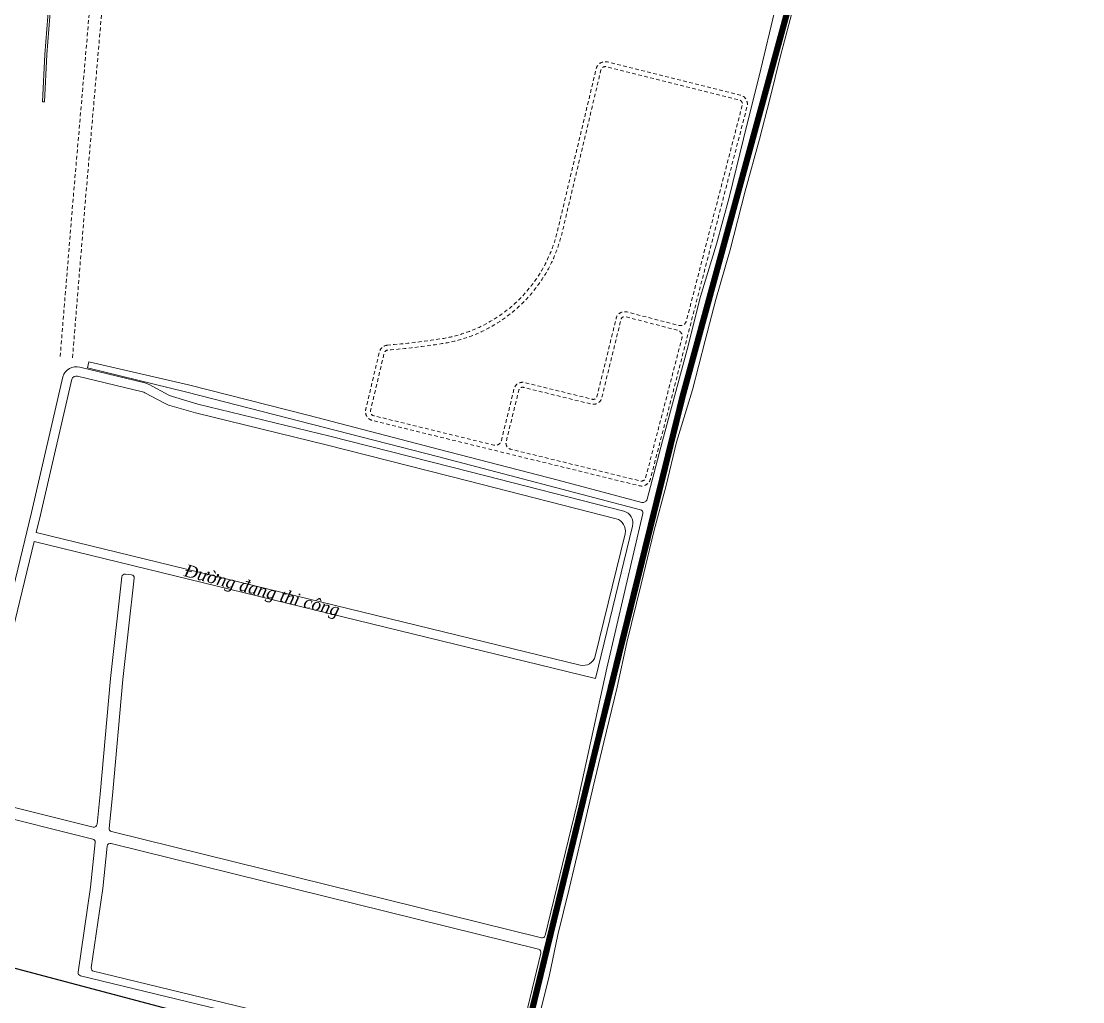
# Model space of a CAD drawing. Header units: metres. Extents: x 556238 to 587446, y 1177111 to 1219372.
# Drawn here: x 582975 to 584692, y 1199416 to 1201002 of the extents above; entities that cross this region are included whole.
import ezdxf

# ---------------------------------------------------------------- set-up
doc = ezdxf.new("R2010")
doc.units = ezdxf.units.M
doc.header["$MEASUREMENT"] = 0
doc.linetypes.add('Xr_GT Ben Luc$0$ACAD_ISO05W100', pattern=[33, 24, -3, 0, -3, 0, -3])
doc.linetypes.add('Xr_Nen GT$0$MON', pattern=[10, 6, -4])
for name, color, linetype, lineweight in [('PHL_VUNG CAP NUOC', 4, 'Xr_GT Ben Luc$0$ACAD_ISO05W100', 40), ('Xr_Nen GT$0$DUONG BT-NEN BT', 38, 'Continuous', 0), ('Xr_Nen GT$0$DUONG NHUA', 38, 'Continuous', 0), ('Xr_Nen GT$0$DUONG_DA', 38, 'Xr_Nen GT$0$MON', 0), ('Xr_Nen GT$1$SONG_HO', 250, 'Continuous', 0)]:
    doc.layers.add(name, color=color, linetype=linetype, lineweight=lineweight)
doc.layers.add('VUNG CONG NGHIEP', color=8, linetype='Continuous')
doc.styles.add('Xr_Nen GT$0$ROMANS', font='romans.shx')
doc.linetypes.add('Xr_Nen GT$0$TAL_N_P', pattern='A,2,[130,ltypeshp.shx,S=1,R=0,X=0,Y=-1],4,[130,ltypeshp.shx,S=2,R=0,X=0,Y=-2],2', length=8)
doc.linetypes.add('Xr_Nen GT$0$TL_P', pattern='A,2,[130,ltypeshp.shx,S=1,R=0,X=0,Y=-1],2', length=4)
doc.linetypes.add('Xr_Nen GT$1$TL_T', pattern='A,2,[130,ltypeshp.shx,S=1,R=0,X=0,Y=1],2', length=4)

msp = doc.modelspace()

# ---------------------------------------------------------------- linework, layer by layer
at = {"layer": 'PHL_VUNG CAP NUOC', "color": 13, "ltscale": 5, "const_width": 10}
msp.add_lwpolyline([(583361.05045, 1197599.57632), (583905.23557, 1199831.40233), (584044.383, 1200395.91544), (584245.54838, 1201134.41647), (584479.97446, 1202024.97702), (584633.09679, 1202589.01223), (584683.8572, 1202887.04698), (584731.06342, 1203064.82341)], dxfattribs=at)
at = {"layer": 'VUNG CONG NGHIEP', "ltscale": 5}
msp.add_polyline3d([(583518.93507, 1198336.02982, 0), (581815.05438, 1198774.87029, 0), (582140.65938, 1199689.2082, 0), (583748.76353, 1199262.66324, 0), (583518.93507, 1198336.02982, 0)], close=True, dxfattribs=at)
at = {"layer": 'Xr_Nen GT$0$DUONG BT-NEN BT', "flags": 128}
msp.add_lwpolyline([(583020.16769, 1201078.65207), (583017.53033, 1201009.85112), (583012.874, 1200948.46161), (583008.89452, 1200871.74243), (583011.89049, 1200871.58703), (583015.86812, 1200948.27044), (583020.52598, 1201009.68016), (583023.18835, 1201079.13365)], dxfattribs=at)
at = {"layer": 'Xr_Nen GT$0$DUONG NHUA', "flags": 128}
for points in [[(583903.33676, 1199939.40803), (583963.46222, 1200185.69519, 0.4106622097), (583949.01159, 1200209.80883), (583700.68501, 1200273.63624), (583473.55735, 1200331.14996), (583260.16207, 1200383.10314), (583218.98862, 1200395.17141, -0.0511835569), (583213.31661, 1200397.48569), (583181.36952, 1200414.51266, 0.0635466722), (583174.26884, 1200417.20773), (583069.23881, 1200442.44685, 0.4032412328), (583041.64654, 1200427.06414), (582991.13543, 1200207.44033), (582891.62074, 1199796.35166), (582804.09007, 1199441.00218), (582760.68206, 1199263.10551, -0.4148848721)], [(582998.77402, 1200175.2411), (583005.73455, 1200203.99458), (583056.11715, 1200423.05965, -0.3934579238), (583065.52981, 1200427.91112), (583170.76406, 1200402.62293, -0.0635466722), (583174.3144, 1200401.2754), (583206.26149, 1200384.24842, 0.0511835569), (583214.7695, 1200380.777), (583256.2763, 1200368.61102), (583469.94209, 1200316.59199), (583696.9769, 1200259.10178), (583936.73658, 1200197.47632, -0.4106622097), (583951.1872, 1200173.36268), (583902.8911, 1199975.53117, -0.4140808285), (583878.72726, 1199960.84288), (582998.77402, 1200175.2411)], [(583676.44552, 1198978.95281), (583739.2515, 1199239.85262, 0.4129996851), (583717.22685, 1199276.01132), (583277.83859, 1199383.71383, 0.4154284825), (583241.52965, 1199361.59767), (583192.34381, 1199157.27669, -0.415429098), (583168.13781, 1199142.53259), (582789.89015, 1199235.24921, -0.4139055793), (582775.22168, 1199259.41519), (582818.65864, 1199437.43048), (582906.19258, 1199792.79324), (582995.24481, 1200160.66217), (583903.4622, 1199939.37747)]]:
    msp.add_lwpolyline(points, format="xyb", dxfattribs=at)
at = {"layer": 'Xr_Nen GT$0$DUONG_DA', "flags": 128}
for points in [[(583057.44035, 1200458.03383), (583075.68733, 1200682.01912), (583111.77978, 1201098.44164), (583140.74301, 1201468.57972), (583165.60615, 1201752.80104), (583199.86144, 1201924.29077, 0.02918348), (583218.89122, 1202042.47839), (583228.44177, 1202136.44228), (583245.5514, 1202312.74081), (583258.76361, 1202455.93594, 0.0247880027), (583269.23508, 1202592.25778, 0.0405179753), (583258.33593, 1202703.39959), (583240.79105, 1202809.53053), (583221.05886, 1202806.26853), (583238.62824, 1202699.98938, -0.0404099886), (583249.23043, 1202592.35955, -0.0247697399), (583238.87977, 1202458.11554), (583225.64035, 1202314.62554), (583208.53969, 1202138.41944), (583198.99374, 1202044.50079, -0.0292350346), (583180.2899, 1201928.41375), (583145.9074, 1201756.28715, 0.0274820167), (583145.72058, 1201754.98231), (583120.81111, 1201470.23132), (583091.84725, 1201100.08527), (583055.75337, 1200683.64304), (583037.50638, 1200459.65775)], [(583567.63843, 1200470.27122, 0.3242691953), (583561.41471, 1200464.90817), (583539.55294, 1200372.53878, 0.41205287), (583544.7023, 1200364.12685), (583739.01037, 1200316.62093, 0.4138485025), (583751.09622, 1200323.94779), (583771.64427, 1200407.54134, -0.4142135624), (583788.58142, 1200417.79479), (583898.52231, 1200390.77031, 0.4142135624), (583905.78109, 1200395.16465), (583936.89876, 1200521.75749, -0.4179612887), (583954.00935, 1200531.96712), (584038.11826, 1200510.149, 0.4142135624), (584050.30882, 1200517.3177), (584140.84309, 1200866.32753, 0.4169900903), (584135.76075, 1200874.87726), (583920.73625, 1200928.48719, 0.4170935928), (583912.23446, 1200923.32171), (583849.26645, 1200659.75978, -0.3047007768), (583655.01334, 1200480.68884, -0.0172800416), (583567.63843, 1200470.27122)]]:
    msp.add_lwpolyline(points, format="xyb", dxfattribs=at)
for points in [[(583566.96633, 1200478.24294, 0.3242691953), (583553.62978, 1200466.75069), (583531.76801, 1200374.3813, 0.41205287), (583542.80236, 1200356.35574), (583974.18194, 1200250.88876, 0.4101116417), (583992.26378, 1200261.69321), (584148.5868, 1200864.31879, 0.4169900903), (584137.69607, 1200882.63964), (583922.67157, 1200936.24957, 0.4170935928), (583904.45345, 1200925.18069), (583841.48544, 1200661.61875, -0.3047007768), (583653.79233, 1200488.59511, -0.0172800416)], [(584036.10952, 1200502.4053), (583952.00061, 1200524.22342, 0.4179612887), (583944.6675, 1200519.84786), (583913.54983, 1200393.25502, -0.4142135624), (583896.61268, 1200383.00157), (583786.67179, 1200410.02605, 0.4142135624), (583779.41302, 1200405.63171), (583758.87329, 1200322.07206, 0.4145787165), (583766.20929, 1200309.97113), (583976.08188, 1200258.65987, 0.4101116417), (583984.52007, 1200263.70195), (584043.27822, 1200490.21474, 0.4142135624)]]:
    msp.add_lwpolyline(points, format="xyb", close=True, dxfattribs=at)
at = {"layer": 'Xr_Nen GT$1$SONG_HO', "linetype": 'Xr_Nen GT$0$TL_P', "flags": 128}
msp.add_lwpolyline([(583083.76435, 1200451.44831), (583245.30404, 1200414.15936), (583437.92478, 1200365.10746), (583651.00394, 1200309.64939), (583842.82247, 1200260.20022), (583978.24253, 1200223.99114, 0.4153422956), (583986.82004, 1200228.97147), (584011.76736, 1200323.7345), (584051.6446, 1200471.26646), (584073.06432, 1200556.87021), (584098.91565, 1200641.36433), (584119.67564, 1200716.86529), (584142.55536, 1200812.17547), (584170.60955, 1200924.41279), (584193.02239, 1201017.21679), (584234.39463, 1201141.131), (584258.46114, 1201256.26066), (584301.45261, 1201409.00663), (584340.5975, 1201584.1253), (584387.93896, 1201768.98341), (584433.98337, 1201940.39762), (584471.66355, 1202082.41559)], format="xyb", dxfattribs=at)
at = {"layer": 'Xr_Nen GT$1$SONG_HO', "linetype": 'Xr_Nen GT$0$TAL_N_P', "flags": 128}
msp.add_lwpolyline([(584507.17883, 1202071.08951), (584483.6136, 1201981.23641), (584459.2873, 1201893.41318), (584440.73898, 1201823.76057), (584412.70412, 1201727.27988), (584381.78191, 1201615.56871), (584359.92731, 1201532.05935), (584337.66753, 1201446.52359), (584313.13683, 1201352.7056), (584287.15768, 1201263.86382), (584269.63156, 1201201.38544), (584259.5287, 1201154.37166), (584243.45255, 1201098.09304), (584224.89887, 1201029.23364), (584202.8443, 1200946.17256), (584185.52875, 1200876.29452), (584168.42201, 1200811.55779), (584145.53986, 1200727.03156), (584121.42109, 1200632.61297), (584097.92319, 1200552.22725), (584080.81552, 1200485.84392), (584060.40518, 1200405.87162), (584034.43034, 1200321.35244), (584017.94295, 1200251.26801), (583997.74714, 1200177.05349), (583977.12647, 1200091.88141), (583953.82807, 1199997.27928), (583938.5759, 1199925.11606), (583917.13463, 1199836.07012), (583899.40598, 1199763.91031), (583881.26807, 1199685.17408), (583860.66254, 1199598.99668), (583842.30825, 1199524.768), (583828.70008, 1199457.15062), (583806.64772, 1199371.59846), (583788.09731, 1199290.97464), (583774.28078, 1199224.18184), (583757.16636, 1199155.75623), (583738.82196, 1199084.22082), (583722.95393, 1199015.15778), (583693.47004, 1198887.58749), (583669.55847, 1198793.3646), (583651.83249, 1198718.93008), (583627.92231, 1198612.99366), (583608.74276, 1198526.618), (583587.92235, 1198442.92542), (583567.31403, 1198356.74097), (583546.49618, 1198268.92451), (583522.78807, 1198177.40274), (583495.36791, 1198076.38566), (583471.65746, 1197980.74539), (583447.94958, 1197887.34198), (583426.71538, 1197802.21342), (583348.94655, 1197507.15382), (583330.15634, 1197431.45953), (583316.67162, 1197363.51595), (583298.39058, 1197294.92143), (583278.4242, 1197222.83267), (583262.34793, 1197159.55827), (583247.30924, 1197097.07372), (583229.54984, 1197034.43909), (583212.30428, 1196965.46322), (583192.59331, 1196895.96897), (583173.91408, 1196809.09941), (583159.65139, 1196766.96106), (583142.27888, 1196695.64355), (583125.93964, 1196635.86372), (583108.31301, 1196564.9426), (583094.83446, 1196509.57722), (583078.37468, 1196448.77562), (583064.24347, 1196387.04844), (583045.96337, 1196321.96326), (583032.74034, 1196268.15575), (583020.81413, 1196209.28725), (583006.54677, 1196158.31963), (582994.74891, 1196092.98192), (582980.7507, 1196035.28358), (582971.15458, 1195981.09314), (582957.15136, 1195916.90989), (582941.1961, 1195840.53423), (582929.40138, 1195780.49313), (582916.56303, 1195728.51561), (582907.47666, 1195672.50266), (582895.68253, 1195611.55518), (582885.44387, 1195555.162), (582875.20266, 1195494.21326), (582868.71273, 1195449.87316), (582858.99223, 1195398.27059), (582842.14101, 1195333.1827), (582825.02414, 1195268.74154), (582809.34199, 1195203.89044), (582795.20565, 1195142.06113), (582777.82558, 1195078.38851), (582760.58223, 1195010.70975), (582744.37599, 1194952.1143), (582729.85626, 1194894.41844), (582706.64474, 1194811.56371), (582689.00926, 1194739.84793), (582675.25656, 1194677.7401), (582617.98577, 1194402.54067), (582591.78149, 1194279.11266), (582569.54757, 1194165.29383), (582564.55326, 1194148.57185), (582555.59862, 1194085.60948), (582540.33178, 1194024.84069), (582528.15645, 1193960.1442), (582518.26311, 1193920.96264), (582508.36908, 1193885.29453), (582498.73615, 1193854.95851), (582484.02728, 1193817.98455), (582474.11291, 1193789.72234)], dxfattribs=at)
at = {"layer": 'Xr_Nen GT$1$SONG_HO', "linetype": 'Xr_Nen GT$1$TL_T', "flags": 128}
msp.add_lwpolyline([(583083.77189, 1200451.44657), (583081.82913, 1200441.46821), (583242.45731, 1200402.50092), (583647.9869, 1200298.03482), (583976.14969, 1200212.0805, -0.4059403026), (583979.75358, 1200206.11428), (583921.73075, 1199955.87381), (583873.49484, 1199736.67593), (583821.90253, 1199523.48079, -0.4156774279), (583815.84251, 1199519.80303), (583120.37079, 1199691.78627, -0.3735531968), (583116.59688, 1199697.14737), (583122.01091, 1199750.23218), (583138.94166, 1199937.426), (583157.31844, 1200101.4444, 0.4142135624), (583152.90626, 1200106.97003), (583142.96844, 1200108.08347, 0.4142135624), (583137.44281, 1200103.67128), (583119.04222, 1199939.44044), (583102.10251, 1199752.14764), (583097.13149, 1199703.40649, -0.4560775692), (583090.957, 1199699.06), (582917.77662, 1199741.88579, 0.4142135624), (582911.72254, 1199738.23229), (582909.56201, 1199729.49547, 0.4142135624), (582913.21551, 1199723.44138), (583090.38579, 1199679.62893, -0.3735531969), (583094.1597, 1199674.26783), (583086.78775, 1199601.98546), (583066.57958, 1199464.12441, 0.3875169954), (583070.35012, 1199458.53965), (583760.60043, 1199291.41727, -0.4141795836), (583764.28356, 1199285.38165), (583762.4426, 1199277.77423), (583632.64045, 1198733.99362), (583548.18818, 1198380.26836), (583529.88278, 1198307.25229)], format="xyb", dxfattribs=at)
msp.add_lwpolyline([(583763.42178, 1199303.08089), (583091.61883, 1199465.73682, -0.3875169954), (583087.84829, 1199471.32158), (583106.63998, 1199599.51932), (583113.62509, 1199668.00871, -0.4560775692), (583119.79958, 1199672.35519), (583811.42202, 1199501.32385, -0.4127512106), (583815.08145, 1199495.29402), (583769.4581, 1199306.76445, -0.414247542)], format="xyb", close=True, dxfattribs=at)

# ---------------------------------------------------------------- texts
at = {"layer": 'Xr_Nen GT$0$DUONG NHUA', "insert": (583241.63029, 1200124.37859), "char_height": 20, "attachment_point": 1, "rotation": 345.33195298, "style": 'Xr_Nen GT$0$ROMANS'}
msp.add_mtext_dynamic_manual_height_columns('{\\fTimes New Roman|b0|i1|c0|p18;Đường đang thi công}', width=433.9584041, gutter_width=5, heights=[0], dxfattribs=at)

doc.saveas('drawing.dxf')
